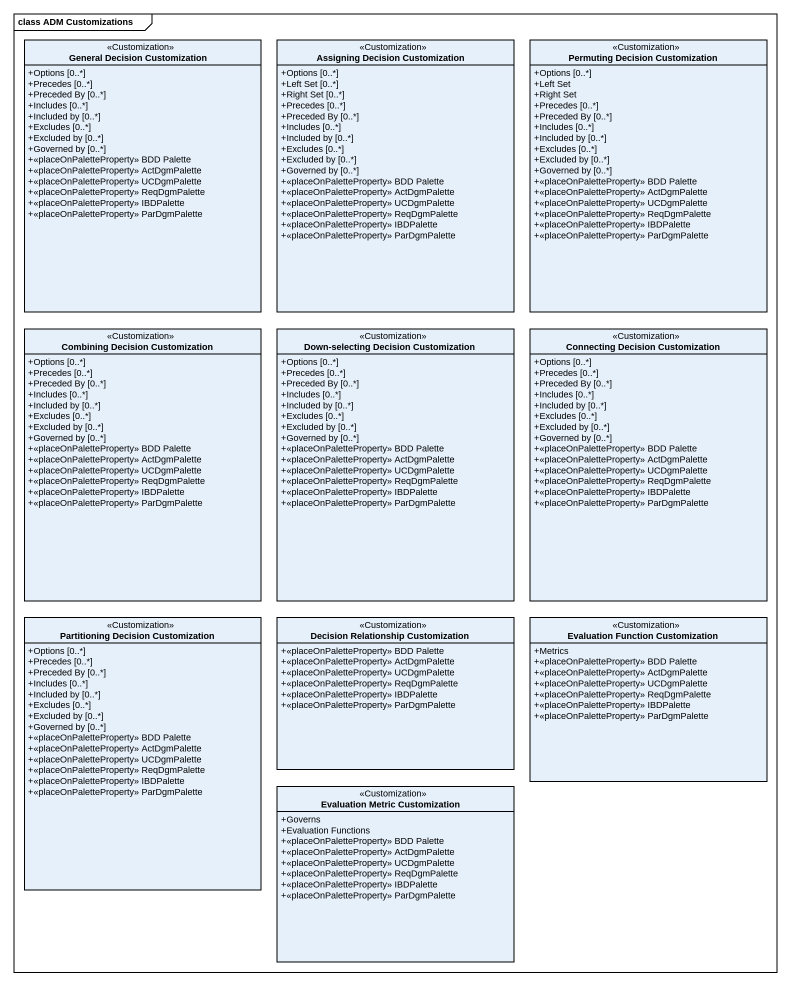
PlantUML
@startuml
mainframe class ADM Customizations
hide circle
hide empty members
skinparam classAttributeIconSize 0
class "General Decision Customization" as General_Decision <<Customization>> {
  +Options [0..*]
  +Precedes [0..*]
  +Preceded By [0..*]
  +Includes [0..*]
  +Included by [0..*]
  +Excludes [0..*]
  +Excluded by [0..*]
  +Governed by [0..*]
  +<<placeOnPaletteProperty>> BDD Palette
  +<<placeOnPaletteProperty>> ActDgmPalette
  +<<placeOnPaletteProperty>> UCDgmPalette
  +<<placeOnPaletteProperty>> ReqDgmPalette
  +<<placeOnPaletteProperty>> IBDPalette
  +<<placeOnPaletteProperty>> ParDgmPalette
}
class "Assigning Decision Customization" as Assigning_Decision <<Customization>> {
  +Options [0..*]
  +Left Set [0..*]
  +Right Set [0..*]
  +Precedes [0..*]
  +Preceded By [0..*]
  +Includes [0..*]
  +Included by [0..*]
  +Excludes [0..*]
  +Excluded by [0..*]
  +Governed by [0..*]
  +<<placeOnPaletteProperty>> BDD Palette
  +<<placeOnPaletteProperty>> ActDgmPalette
  +<<placeOnPaletteProperty>> UCDgmPalette
  +<<placeOnPaletteProperty>> ReqDgmPalette
  +<<placeOnPaletteProperty>> IBDPalette
  +<<placeOnPaletteProperty>> ParDgmPalette
}
class "Permuting Decision Customization" as Permuting_Decision <<Customization>> {
  +Options [0..*]
  +Left Set
  +Right Set
  +Precedes [0..*]
  +Preceded By [0..*]
  +Includes [0..*]
  +Included by [0..*]
  +Excludes [0..*]
  +Excluded by [0..*]
  +Governed by [0..*]
  +<<placeOnPaletteProperty>> BDD Palette
  +<<placeOnPaletteProperty>> ActDgmPalette
  +<<placeOnPaletteProperty>> UCDgmPalette
  +<<placeOnPaletteProperty>> ReqDgmPalette
  +<<placeOnPaletteProperty>> IBDPalette
  +<<placeOnPaletteProperty>> ParDgmPalette
}
class "Combining Decision Customization" as Combining_Decision <<Customization>> {
  +Options [0..*]
  +Precedes [0..*]
  +Preceded By [0..*]
  +Includes [0..*]
  +Included by [0..*]
  +Excludes [0..*]
  +Excluded by [0..*]
  +Governed by [0..*]
  +<<placeOnPaletteProperty>> BDD Palette
  +<<placeOnPaletteProperty>> ActDgmPalette
  +<<placeOnPaletteProperty>> UCDgmPalette
  +<<placeOnPaletteProperty>> ReqDgmPalette
  +<<placeOnPaletteProperty>> IBDPalette
  +<<placeOnPaletteProperty>> ParDgmPalette
}
class "Down-selecting Decision Customization" as Down_selecting_Decision <<Customization>> {
  +Options [0..*]
  +Precedes [0..*]
  +Preceded By [0..*]
  +Includes [0..*]
  +Included by [0..*]
  +Excludes [0..*]
  +Excluded by [0..*]
  +Governed by [0..*]
  +<<placeOnPaletteProperty>> BDD Palette
  +<<placeOnPaletteProperty>> ActDgmPalette
  +<<placeOnPaletteProperty>> UCDgmPalette
  +<<placeOnPaletteProperty>> ReqDgmPalette
  +<<placeOnPaletteProperty>> IBDPalette
  +<<placeOnPaletteProperty>> ParDgmPalette
}
class "Connecting Decision Customization" as Connecting_Decision <<Customization>> {
  +Options [0..*]
  +Precedes [0..*]
  +Preceded By [0..*]
  +Includes [0..*]
  +Included by [0..*]
  +Excludes [0..*]
  +Excluded by [0..*]
  +Governed by [0..*]
  +<<placeOnPaletteProperty>> BDD Palette
  +<<placeOnPaletteProperty>> ActDgmPalette
  +<<placeOnPaletteProperty>> UCDgmPalette
  +<<placeOnPaletteProperty>> ReqDgmPalette
  +<<placeOnPaletteProperty>> IBDPalette
  +<<placeOnPaletteProperty>> ParDgmPalette
}
class "Partitioning Decision Customization" as Partitioning_Decision <<Customization>> {
  +Options [0..*]
  +Precedes [0..*]
  +Preceded By [0..*]
  +Includes [0..*]
  +Included by [0..*]
  +Excludes [0..*]
  +Excluded by [0..*]
  +Governed by [0..*]
  +<<placeOnPaletteProperty>> BDD Palette
  +<<placeOnPaletteProperty>> ActDgmPalette
  +<<placeOnPaletteProperty>> UCDgmPalette
  +<<placeOnPaletteProperty>> ReqDgmPalette
  +<<placeOnPaletteProperty>> IBDPalette
  +<<placeOnPaletteProperty>> ParDgmPalette
}
class "Decision Relationship Customization" as Decision_Relationship <<Customization>> {
  +<<placeOnPaletteProperty>> BDD Palette
  +<<placeOnPaletteProperty>> ActDgmPalette
  +<<placeOnPaletteProperty>> UCDgmPalette
  +<<placeOnPaletteProperty>> ReqDgmPalette
  +<<placeOnPaletteProperty>> IBDPalette
  +<<placeOnPaletteProperty>> ParDgmPalette
}
class "Evaluation Function Customization" as Evaluation_Function <<Customization>> {
  +Metrics
  +<<placeOnPaletteProperty>> BDD Palette
  +<<placeOnPaletteProperty>> ActDgmPalette
  +<<placeOnPaletteProperty>> UCDgmPalette
  +<<placeOnPaletteProperty>> ReqDgmPalette
  +<<placeOnPaletteProperty>> IBDPalette
  +<<placeOnPaletteProperty>> ParDgmPalette
}
class "Evaluation Metric Customization" as Evaluation_Metric <<Customization>> {
  +Governs
  +Evaluation Functions
  +<<placeOnPaletteProperty>> BDD Palette
  +<<placeOnPaletteProperty>> ActDgmPalette
  +<<placeOnPaletteProperty>> UCDgmPalette
  +<<placeOnPaletteProperty>> ReqDgmPalette
  +<<placeOnPaletteProperty>> IBDPalette
  +<<placeOnPaletteProperty>> ParDgmPalette
}
@enduml
